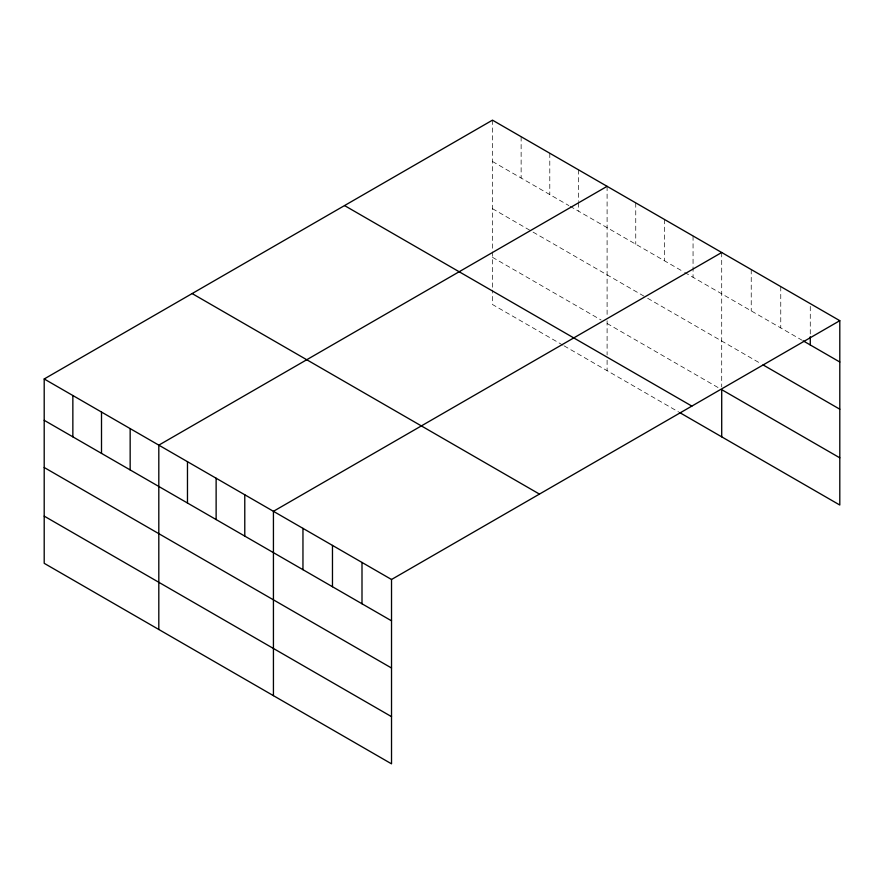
<?xml version="1.0" encoding="UTF-8"?>
<svg xmlns="http://www.w3.org/2000/svg" width="884" height="884" viewBox="0 0 884 884"><rect width="100%" height="100%" fill="white"/><g stroke="black" fill="none" stroke-linecap="round" stroke-linejoin="round"><path stroke-width="0.66" stroke-dasharray="4.42 3.31" d="M492.476 120.158L492.476 250.559M492.476 161.485L568.887 205.596M570.081 206.292L683.509 271.775M684.702 272.46L802.009 340.196M492.476 208.679L531.881 231.431M533.074 232.116L646.491 297.599M647.685 298.295L760.682 363.523M492.476 257.31L601.131 320.03M607.098 323.478L718.128 387.59M562.92 345.169L492.476 304.505L492.476 290.085M564.114 345.865L678.735 412.032M810.274 306.394L810.274 335.323M780.76 286.593L780.76 327.92M751.234 269.554L751.234 310.87M721.709 252.504L721.709 386.949M693.056 235.962L693.056 277.289M664.403 219.42L664.403 260.747M635.751 202.878L635.751 244.205M607.098 186.336L607.098 315.378M607.098 320.781L607.098 354.948M607.098 360.186L607.098 370.672M578.445 169.794L578.445 201.475M578.445 202.845L578.445 211.11M549.793 153.252L549.793 194.568M521.129 136.711L521.129 178.027M492.476 251.907L492.476 288.77"/><path stroke-width="1.33" d="M839.8 320.682L391.524 579.495L391.524 763.842L44.2 563.318L44.2 378.971L492.476 120.158L839.8 320.682L839.8 505.029L679.929 412.717M607.098 186.336L158.811 445.149L158.811 629.485M721.709 252.504L273.432 511.317L273.432 695.664M803.191 340.87L839.8 362.009M763.047 364.893L839.8 409.204M839.8 457.835L721.709 389.656L721.709 436.851M344.55 205.574L691.863 406.099M192.137 293.565L539.45 494.09M44.2 378.971L391.524 579.495M44.2 420.298L391.524 620.822M44.2 467.492L391.524 668.017M44.2 516.123L391.524 716.648M810.274 336.705L810.274 344.959M361.998 562.456L361.998 603.772M332.472 545.406L332.472 586.733M302.958 528.367L302.958 569.683M244.78 494.775L244.78 536.102M216.127 478.233L216.127 519.56M187.474 461.691L187.474 503.018M130.158 428.607L130.158 469.923M101.505 412.066L101.505 453.382M72.853 395.513L72.853 436.84"/></g></svg>
